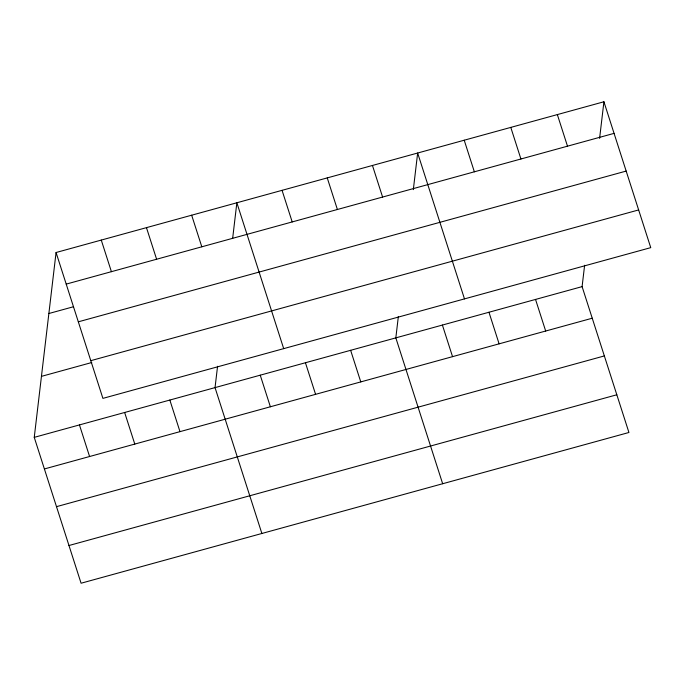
<?xml version="1.0" encoding="UTF-8"?>
<svg xmlns="http://www.w3.org/2000/svg" width="685" height="685" viewBox="0 0 685 685"><rect width="100%" height="100%" fill="white"/><g stroke="black" fill="none" stroke-linecap="round" stroke-linejoin="round"><path stroke-width="1.03" d="M584.622 265.266L582.096 286.621L628.933 432.483L81.078 583.226L34.25 437.355L56.067 252.517L603.922 101.774L650.75 247.645L102.904 398.379L56.067 252.517M217.565 366.269L215.039 387.616L261.875 533.478M232.66 238.354L236.856 202.769L283.693 348.639M398.353 316.521L395.827 337.868L442.664 483.738M413.329 189.625L417.653 153.029L464.481 298.891M599.598 138.379L603.922 101.774M66.214 284.112L614.06 133.369M48.866 313.516L73.518 306.734M78.321 321.822L626.167 171.079M90.797 360.67L638.643 209.935M41.451 376.365L91.781 362.511M34.25 437.355L582.096 286.621M44.397 468.951L592.242 318.217M56.504 506.66L604.35 355.926M68.971 545.517L616.825 394.774M557.35 114.592L567.497 146.188M510.787 127.401L520.925 158.997M535.533 299.431L545.68 331.026M464.216 140.219L474.362 171.815M488.962 312.24L499.108 343.844M442.399 325.058L452.545 356.654M372.452 165.462L382.598 197.057M327.25 177.903L337.397 209.499M350.634 350.309L360.781 381.905M282.057 190.336L292.204 221.931M305.433 362.742L315.579 394.337M260.24 375.175L270.378 406.77M191.663 215.21L201.81 246.805M146.462 227.643L156.608 259.238M169.846 400.049L179.984 431.644M101.269 240.084L111.407 271.68M124.644 412.49L134.791 444.085M79.451 424.923L89.589 456.518"/></g></svg>
